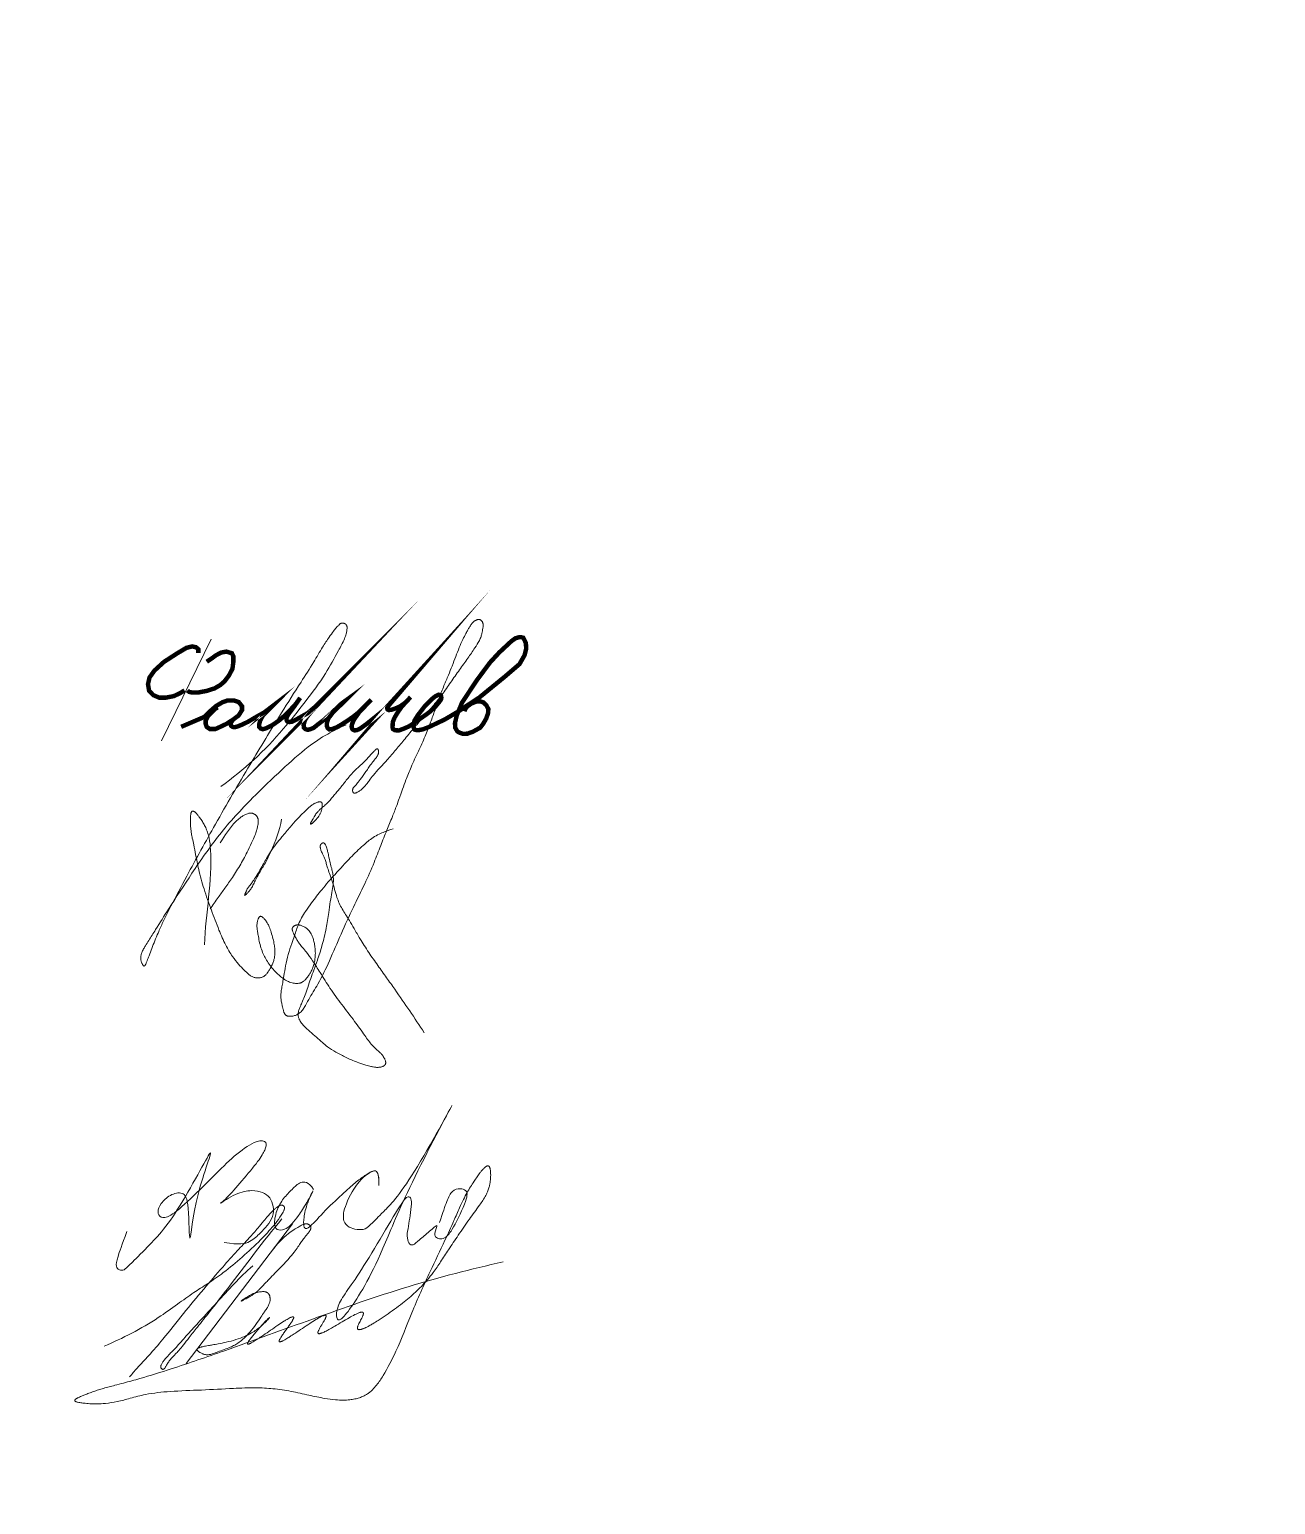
# Model space of a CAD drawing. Header units: millimetres. Extents: x 0 to 210, y 0 to 297.
# Drawn here: x 55.3 to 106, y 0 to 60 of the extents above; entities that cross this region are included whole.
import ezdxf

# ---------------------------------------------------------------- set-up
doc = ezdxf.new("R2010")
doc.units = ezdxf.units.MM
for name, pattern in [('K5LT32789', [0]), ('K5LT32790', [0]), ('K5LT32791', [0])]:
    doc.linetypes.add(name, pattern=pattern)
doc.layers.add('Системный слой', color=7, linetype='Continuous')

# ---------------------------------------------------------------- blocks, each defined once
blk = doc.blocks.new('U1')
at = {"layer": 'Системный слой', "color": 5, "linetype": 'K5LT32789', "lineweight": 18, "true_color": 0x0000ff}
for points in [[(66.852, 12.815), (66.637, 13.145), (66.3, 13.145), (65.981, 12.826), (65.621, 12.466), (65.332, 11.972), (65.209, 11.32), (65.409, 11.12), (65.76, 11.206), (65.975, 11.421), (66.226, 11.723), (66.572, 12.251), (66.949, 13.004), (66.572, 12.251), (66.441, 11.643), (66.441, 11.289), (66.53, 11.201), (66.691, 11.257), (67.425, 12.08), (68.226, 12.807), (68.631, 13.174), (69.065, 13.461), (69.264, 13.582), (69.423, 13.582), (69.506, 13.359), (69.506, 13.112), (69.506, 12.851), (69.506, 13.359), (69.423, 13.582), (69.264, 13.592), (68.631, 13.174), (68.047, 12.013), (68.047, 11.497), (68.285, 11.26), (68.619, 11.173), (68.959, 11.173), (69.232, 11.447), (69.579, 11.793), (70.693, 12.908), (73.378, 17.895), (70.693, 12.908), (69.74, 10.525), (69.008, 8.983), (68.348, 7.948), (67.914, 7.433), (67.78, 7.546), (67.78, 7.987), (68.09, 8.541), (68.654, 9.295), (69.553, 10.78), (70.464, 12.334), (70.661, 12.532), (70.81, 12.511), (70.853, 12.269), (70.776, 11.743), (70.715, 11.323), (70.633, 10.908), (70.718, 10.603), (70.889, 10.512), (71.127, 10.751), (71.576, 11.104), (71.98, 11.507), (71.722, 10.971), (71.843, 10.851), (72.024, 10.775), (72.225, 10.851), (72.479, 11.105), (73.156, 12.515), (73.075, 12.802), (72.819, 12.872), (72.487, 12.792), (72.271, 12.37), (72.115, 11.887), (71.98, 11.47)], [(59.249, 11.101), (59.051, 10.551), (58.855, 10.005), (58.792, 9.666), (58.938, 9.52), (59.14, 9.52), (59.331, 9.711), (59.877, 10.257), (61.223, 11.603), (63.151, 15.392), (61.992, 12.56), (61.788, 10.027), (61.788, 12.362), (61.553, 12.739), (60.994, 12.619), (60.612, 12.237), (60.48, 11.894), (60.608, 11.652), (60.956, 11.652), (61.788, 12.362), (62.924, 13.498), (63.713, 14.288), (64.6, 14.87), (64.983, 14.756), (64.886, 14.434), (64.66, 14.026), (63.915, 13.144), (63.294, 12.408), (62.871, 12.122), (63.699, 12.682), (64.365, 12.804), (64.797, 12.71), (65.091, 12.492), (65.224, 12.136), (65.224, 11.715), (64.963, 11.326), (64.7, 11.064), (64.29, 10.654), (63.838, 10.551), (63.207, 10.664)]]:
    blk.add_open_spline(points, degree=3, dxfattribs=at)
blk = doc.blocks.new('U2')
at = {"layer": 'Системный слой', "color": 5, "linetype": 'K5LT32790', "lineweight": 18, "true_color": 0x0000ff}
blk.add_open_spline([(62.416, 22.772), (62.451, 24.055), (62.774, 25.505), (62.625, 27.038), (62.544, 27.335), (62.465, 27.534), (62.376, 27.706), (62.279, 27.859), (62.186, 27.985), (62.108, 28.079), (62.053, 28.137), (62.017, 28.168), (61.994, 28.184), (61.978, 28.194), (61.964, 28.2), (61.953, 28.204), (61.943, 28.207), (61.935, 28.207), (61.927, 28.207), (61.921, 28.206), (61.914, 28.203), (61.908, 28.2), (61.902, 28.196), (61.896, 28.19), (61.89, 28.183), (61.884, 28.173), (61.878, 28.162), (61.872, 28.147), (61.865, 28.127), (61.859, 28.102), (61.852, 28.069), (61.846, 28.021), (61.841, 27.952), (61.838, 27.857), (61.839, 27.736), (61.845, 27.6), (61.858, 27.451), (61.881, 27.284), (61.921, 27.075), (61.984, 26.792), (62.066, 26.369), (62.185, 25.768), (62.389, 25.008), (62.687, 24.193), (62.972, 23.427), (63.246, 22.787), (63.52, 22.322), (63.781, 21.987), (64.006, 21.753), (64.176, 21.589), (64.298, 21.5), (64.377, 21.459), (64.436, 21.438), (64.489, 21.425), (64.543, 21.419), (64.598, 21.418), (64.654, 21.423), (64.707, 21.434), (64.757, 21.449), (64.801, 21.469), (64.84, 21.491), (64.875, 21.517), (64.91, 21.55), (64.949, 21.594), (64.997, 21.66), (65.058, 21.755), (65.13, 21.878), (65.194, 22.018), (65.241, 22.155), (65.267, 22.285), (65.279, 22.414), (65.278, 22.561), (65.259, 22.743), (65.215, 22.967), (65.149, 23.209), (65.075, 23.43), (65.007, 23.593), (64.945, 23.697), (64.895, 23.766), (64.85, 23.82), (64.809, 23.863), (64.777, 23.891), (64.752, 23.908), (64.735, 23.917), (64.722, 23.922), (64.711, 23.925), (64.701, 23.927), (64.692, 23.927), (64.685, 23.926), (64.678, 23.924), (64.672, 23.922), (64.665, 23.918), (64.658, 23.913), (64.65, 23.906), (64.642, 23.898), (64.633, 23.887), (64.623, 23.872), (64.612, 23.852), (64.599, 23.824), (64.585, 23.786), (64.571, 23.737), (64.557, 23.679), (64.548, 23.612), (64.545, 23.535), (64.55, 23.442), (64.568, 23.316), (64.6, 23.137), (64.64, 22.906), (64.703, 22.648), (64.794, 22.408), (64.907, 22.187), (65.043, 21.976), (65.205, 21.769), (65.382, 21.586), (65.549, 21.439), (65.695, 21.339), (65.818, 21.275), (65.925, 21.234), (66.022, 21.209), (66.108, 21.196), (66.181, 21.193), (66.244, 21.199), (66.297, 21.21), (66.343, 21.225), (66.384, 21.245), (66.425, 21.269), (66.469, 21.302), (66.518, 21.347), (66.574, 21.41), (66.638, 21.495), (66.709, 21.605), (66.778, 21.737), (66.838, 21.884), (66.883, 22.04), (66.912, 22.205), (66.925, 22.384), (66.92, 22.574), (66.898, 22.766), (66.86, 22.941), (66.809, 23.088), (66.754, 23.205), (66.699, 23.294), (66.644, 23.362), (66.589, 23.416), (66.532, 23.461), (66.471, 23.5), (66.407, 23.532), (66.344, 23.556), (66.288, 23.572), (66.241, 23.579), (66.203, 23.58), (66.171, 23.576), (66.141, 23.57), (66.111, 23.561), (66.084, 23.549), (66.059, 23.534), (66.039, 23.52), (66.023, 23.505), (66.01, 23.491), (66.001, 23.478), (65.995, 23.465), (65.99, 23.453), (65.986, 23.439), (65.983, 23.423), (65.983, 23.404), (65.984, 23.383), (65.988, 23.358), (65.997, 23.327), (66.011, 23.286), (66.036, 23.231), (66.074, 23.155), (66.125, 23.054), (66.191, 22.935), (66.28, 22.801), (66.409, 22.645), (66.596, 22.423), (66.84, 22.08), (67.149, 21.589), (67.523, 20.979), (68.007, 20.329), (68.492, 19.693), (68.898, 19.136), (69.182, 18.724), (69.413, 18.505), (69.564, 18.376), (69.654, 18.276), (69.71, 18.195), (69.743, 18.131), (69.766, 18.077), (69.779, 18.033), (69.785, 17.998), (69.786, 17.972), (69.785, 17.951), (69.781, 17.933), (69.776, 17.918), (69.77, 17.904), (69.762, 17.892), (69.753, 17.88), (69.741, 17.868), (69.725, 17.855), (69.706, 17.842), (69.68, 17.828), (69.648, 17.814), (69.608, 17.801), (69.562, 17.79), (69.51, 17.783), (69.448, 17.78), (69.371, 17.784), (69.267, 17.8), (69.117, 17.831), (68.895, 17.891), (68.572, 18.006), (68.182, 18.179), (67.774, 18.381), (67.45, 18.588), (67.192, 18.803), (66.957, 19.013), (66.706, 19.237), (66.486, 19.432), (66.351, 19.588), (66.288, 19.688), (66.258, 19.753), (66.24, 19.809), (66.229, 19.862), (66.224, 19.916), (66.224, 19.971), (66.23, 20.026), (66.242, 20.083), (66.262, 20.147), (66.294, 20.23), (66.344, 20.339), (66.42, 20.509), (66.518, 20.743), (66.618, 21.053), (66.731, 21.391), (66.869, 21.756), (67.029, 22.198), (67.21, 22.762), (67.368, 23.41), (67.462, 24.015), (67.523, 24.501), (67.593, 24.882), (67.65, 25.191), (67.662, 25.441), (67.639, 25.64), (67.599, 25.832), (67.542, 26.047), (67.488, 26.272), (67.448, 26.475), (67.408, 26.626), (67.376, 26.732), (67.351, 26.801), (67.33, 26.843), (67.314, 26.868), (67.302, 26.883), (67.291, 26.893), (67.281, 26.9), (67.272, 26.905), (67.263, 26.909), (67.253, 26.911), (67.245, 26.912), (67.236, 26.911), (67.227, 26.91), (67.217, 26.908), (67.207, 26.904), (67.196, 26.899), (67.184, 26.892), (67.172, 26.883), (67.162, 26.874), (67.153, 26.864), (67.145, 26.853), (67.138, 26.84), (67.132, 26.826), (67.127, 26.809), (67.124, 26.79), (67.122, 26.767), (67.123, 26.74), (67.128, 26.705), (67.137, 26.662), (67.153, 26.609), (67.179, 26.543), (67.217, 26.46), (67.27, 26.356), (67.323, 26.225), (67.372, 26.067), (67.426, 25.88), (67.506, 25.641), (67.609, 25.353), (67.707, 25.026), (67.789, 24.722), (67.891, 24.454), (68.013, 24.225), (68.157, 23.992), (68.326, 23.73), (68.517, 23.4), (68.767, 22.962), (69.089, 22.461), (69.457, 21.934), (69.814, 21.436), (70.457, 20.535), (70.964, 19.788), (71.352, 19.192)], degree=3, knots=[0, 0, 0, 0, 23.088924, 25.905784, 27.368497, 28.578535, 29.721875, 30.813961, 31.805183, 32.534012, 32.992903, 33.225793, 33.377047, 33.48833, 33.574551, 33.643805, 33.701224, 33.750367, 33.79387, 33.833355, 33.872141, 33.912355, 33.95659, 34.00557, 34.061357, 34.126468, 34.204109, 34.298549, 34.415744, 34.564555, 34.759459, 35.028229, 35.412864, 35.997175, 36.728139, 37.568941, 38.433825, 39.401332, 40.578431, 42.235398, 44.569602, 48.269133, 53.187712, 58.58434, 63.764044, 67.778676, 70.998143, 73.369834, 75.349816, 76.796874, 77.581324, 78.028914, 78.378087, 78.696803, 79.013489, 79.343373, 79.678587, 80.006824, 80.317932, 80.606471, 80.866035, 81.11641, 81.383983, 81.718354, 82.16781, 82.839361, 83.733235, 84.705422, 85.582724, 86.324391, 87.057116, 87.890757, 88.945341, 90.321141, 91.965571, 93.426367, 94.484215, 95.101021, 95.580997, 96.013141, 96.361093, 96.626002, 96.782739, 96.889142, 96.971138, 97.03813, 97.095272, 97.145901, 97.188561, 97.228747, 97.268915, 97.315311, 97.366861, 97.425655, 97.494454, 97.577142, 97.679623, 97.811915, 97.985663, 98.226797, 98.532587, 98.897786, 99.296036, 99.737821, 100.261724, 100.964229, 101.99978, 103.525411, 105.150667, 106.72453, 108.093532, 109.590313, 111.195302, 112.777483, 114.126394, 115.159714, 115.93325, 116.599105, 117.196687, 117.716186, 118.147278, 118.512091, 118.830828, 119.112084, 119.376147, 119.650254, 119.966184, 120.348472, 120.832611, 121.462575, 122.257884, 123.166317, 124.121896, 125.077441, 126.058759, 127.110722, 128.27138, 129.455541, 130.54928, 131.472222, 132.224076, 132.842804, 133.343527, 133.786162, 134.209733, 134.641953, 135.076751, 135.490934, 135.840567, 136.1162, 136.329021, 136.516582, 136.697073, 136.87991, 137.063295, 137.235465, 137.38613, 137.514261, 137.623548, 137.718445, 137.797689, 137.875651, 137.957944, 138.055516, 138.163779, 138.288043, 138.436309, 138.622516, 138.862075, 139.203128, 139.704326, 140.381097, 141.218915, 142.127317, 143.259517, 144.821141, 147.317764, 150.75711, 155.19517, 160.069171, 165.224464, 169.471142, 172.421411, 174.092925, 175.138298, 175.966748, 176.479558, 176.900272, 177.244752, 177.52135, 177.72293, 177.873709, 177.996322, 178.101436, 178.195314, 178.281517, 178.366118, 178.454913, 178.554755, 178.670049, 178.807074, 178.975201, 179.187234, 179.439473, 179.719727, 180.029511, 180.383269, 180.823448, 181.407111, 182.246837, 183.563618, 185.512414, 188.365901, 191.16936, 193.636194, 195.215931, 197.147086, 199.269225, 201.224518, 202.392176, 202.935446, 203.335749, 203.665039, 203.98044, 204.30527, 204.630666, 204.95421, 205.28424, 205.683122, 206.145312, 206.866804, 207.837862, 209.464316, 211.387339, 213.648133, 215.828171, 218.361631, 222.046321, 226.400789, 230.237614, 232.987127, 235.143069, 237.145235, 238.600123, 239.59432, 240.714469, 242.086859, 243.579513, 244.83703, 245.773068, 246.379449, 246.80954, 247.077534, 247.227517, 247.33398, 247.41847, 247.489521, 247.552012, 247.609222, 247.663606, 247.717168, 247.768592, 247.820784, 247.876677, 247.942191, 248.018083, 248.10247, 248.189421, 248.269471, 248.347072, 248.425637, 248.512886, 248.605679, 248.706816, 248.820413, 248.952282, 249.111489, 249.313956, 249.574155, 249.89782, 250.303709, 250.841791, 251.528272, 252.381244, 253.359593, 254.475963, 255.872687, 257.851092, 259.938273, 261.963603, 263.469883, 265.046448, 266.586695, 268.366913, 270.599666, 273.407082, 277.373027, 281.234201, 284.882343, 288.313023, 301, 301, 301, 301], dxfattribs=at)
blk = doc.blocks.new('U3')
at = {"layer": 'Системный слой', "color": 5, "linetype": 'K5LT32790', "lineweight": 18, "true_color": 0x0000ff}
for points, knots in [([(65.547, 27.876), (65.471, 27.411), (65.244, 26.82), (64.897, 26.103), (64.66, 25.723), (64.497, 25.414), (64.399, 25.218), (64.341, 25.106), (64.299, 25.04), (64.262, 24.99), (64.227, 24.947), (64.191, 24.907), (64.155, 24.868), (64.122, 24.835), (64.097, 24.811), (64.081, 24.797), (64.071, 24.79), (64.066, 24.785), (64.061, 24.782), (64.058, 24.78), (64.055, 24.779), (64.052, 24.778), (64.05, 24.778), (64.048, 24.778), (64.046, 24.78), (64.046, 24.782), (64.046, 24.784), (64.046, 24.787), (64.047, 24.791), (64.048, 24.795), (64.049, 24.8), (64.052, 24.807), (64.055, 24.816), (64.061, 24.831), (64.07, 24.852), (64.081, 24.879), (64.094, 24.911), (64.11, 24.95), (64.129, 24.993), (64.156, 25.043), (64.192, 25.097), (64.24, 25.162), (64.306, 25.247), (64.401, 25.378), (64.527, 25.567), (64.668, 25.804), (64.805, 26.05), (64.946, 26.302), (65.111, 26.578), (65.317, 26.87), (65.538, 27.131), (65.73, 27.358), (65.934, 27.6), (66.175, 27.879), (66.453, 28.155), (66.666, 28.359), (66.802, 28.467), (66.874, 28.509), (66.927, 28.536), (66.98, 28.557), (67.029, 28.573), (67.068, 28.581), (67.098, 28.584), (67.119, 28.584), (67.135, 28.582), (67.148, 28.578), (67.158, 28.574), (67.167, 28.57), (67.175, 28.564), (67.181, 28.558), (67.186, 28.551), (67.19, 28.543), (67.195, 28.534), (67.198, 28.523), (67.201, 28.509), (67.203, 28.492), (67.205, 28.469), (67.204, 28.437), (67.199, 28.394), (67.191, 28.338), (67.181, 28.275), (67.167, 28.211), (67.149, 28.151), (67.126, 28.099), (67.096, 28.047), (67.058, 27.992), (67.013, 27.934), (66.969, 27.879), (66.928, 27.834), (66.893, 27.799), (66.862, 27.77), (66.832, 27.744), (66.803, 27.719), (66.779, 27.701), (66.762, 27.689), (66.751, 27.682), (66.744, 27.678), (66.739, 27.675), (66.735, 27.674), (66.732, 27.673), (66.729, 27.672), (66.726, 27.672), (66.724, 27.672), (66.723, 27.673), (66.721, 27.674), (66.72, 27.676), (66.72, 27.678), (66.72, 27.681), (66.72, 27.684), (66.721, 27.687), (66.721, 27.691), (66.723, 27.696), (66.725, 27.703), (66.728, 27.711), (66.733, 27.722), (66.741, 27.739), (66.752, 27.761), (66.767, 27.787), (66.782, 27.812), (66.796, 27.836), (66.813, 27.862), (66.835, 27.897), (66.864, 27.949), (66.9, 28.017), (66.949, 28.094), (67.014, 28.173), (67.104, 28.264), (67.224, 28.368), (67.373, 28.495), (67.513, 28.643), (67.645, 28.801), (67.767, 28.95), (67.903, 29.108), (68.043, 29.275), (68.182, 29.458), (68.325, 29.643), (68.505, 29.833), (68.708, 30.019), (68.902, 30.201), (69.041, 30.348), (69.137, 30.456), (69.203, 30.53), (69.259, 30.593), (69.307, 30.645), (69.346, 30.684), (69.375, 30.708), (69.395, 30.722), (69.408, 30.73), (69.419, 30.734), (69.427, 30.737), (69.435, 30.738), (69.441, 30.738), (69.447, 30.738), (69.452, 30.737), (69.456, 30.735), (69.46, 30.732), (69.464, 30.729), (69.467, 30.726), (69.471, 30.722), (69.474, 30.716), (69.478, 30.709), (69.482, 30.7), (69.486, 30.688), (69.49, 30.673), (69.493, 30.653), (69.495, 30.628), (69.495, 30.601), (69.493, 30.573), (69.488, 30.547), (69.48, 30.52), (69.469, 30.491), (69.451, 30.457), (69.423, 30.414), (69.376, 30.352), (69.306, 30.26), (69.209, 30.136), (69.094, 29.988), (68.984, 29.819), (68.878, 29.651), (68.765, 29.52), (68.681, 29.407), (68.618, 29.317), (68.56, 29.251), (68.51, 29.203), (68.478, 29.165), (68.459, 29.136), (68.449, 29.114), (68.443, 29.095), (68.44, 29.077), (68.439, 29.059), (68.439, 29.041), (68.441, 29.023), (68.445, 29.005), (68.451, 28.989), (68.456, 28.977), (68.462, 28.967), (68.468, 28.959), (68.474, 28.953), (68.48, 28.949), (68.486, 28.945), (68.494, 28.942), (68.502, 28.939), (68.511, 28.938), (68.521, 28.937), (68.533, 28.938), (68.546, 28.94), (68.563, 28.944), (68.584, 28.951), (68.612, 28.963), (68.648, 28.982), (68.692, 29.009), (68.743, 29.044), (68.798, 29.086), (68.859, 29.138), (68.927, 29.208), (69.012, 29.312), (69.13, 29.469), (69.301, 29.695), (69.548, 29.97), (69.867, 30.307), (70.212, 30.708), (70.584, 31.165), (70.95, 31.613), (71.33, 32.043), (71.705, 32.471), (72.082, 32.936), (72.431, 33.446), (72.777, 33.947), (73.119, 34.402), (73.386, 34.802), (73.574, 35.092), (73.664, 35.293), (73.701, 35.428), (73.722, 35.535), (73.736, 35.621), (73.747, 35.684), (73.752, 35.733), (73.753, 35.777), (73.749, 35.816), (73.741, 35.849), (73.731, 35.876), (73.719, 35.901), (73.704, 35.925), (73.688, 35.946), (73.671, 35.963), (73.654, 35.977), (73.638, 35.987), (73.623, 35.994), (73.609, 35.999), (73.594, 36.002), (73.578, 36.004), (73.56, 36.004), (73.54, 36.002), (73.518, 35.997), (73.492, 35.988), (73.462, 35.975), (73.428, 35.955), (73.391, 35.93), (73.352, 35.898), (73.313, 35.859), (73.271, 35.809), (73.23, 35.749), (73.183, 35.67), (73.125, 35.566), (73.033, 35.403), (72.907, 35.166), (72.772, 34.851), (72.635, 34.487), (72.493, 34.112), (72.329, 33.718), (72.144, 33.29), (71.965, 32.817), (71.791, 32.317), (71.605, 31.795), (71.389, 31.229), (71.112, 30.626), (70.83, 30.043), (70.627, 29.524), (70.498, 29.168), (70.425, 28.963), (70.379, 28.835), (70.32, 28.668), (70.212, 28.375), (70.045, 27.946), (69.82, 27.406), (69.575, 26.785), (69.295, 26.049), (68.924, 25.212), (68.443, 24.256), (67.967, 23.21), (67.517, 22.154), (67.098, 21.252), (66.7, 20.654), (66.513, 20.273), (66.392, 20.099), (66.314, 20.019), (66.256, 19.973), (66.199, 19.938), (66.14, 19.909), (66.077, 19.886), (66.01, 19.87), (65.944, 19.86), (65.884, 19.857), (65.835, 19.86), (65.798, 19.866), (65.77, 19.875), (65.749, 19.884), (65.731, 19.894), (65.716, 19.906), (65.702, 19.92), (65.688, 19.936), (65.674, 19.957), (65.66, 19.984), (65.645, 20.021), (65.629, 20.073), (65.61, 20.151), (65.583, 20.261), (65.551, 20.395), (65.525, 20.541), (65.517, 20.685), (65.527, 20.837), (65.554, 21.016), (65.598, 21.241), (65.649, 21.544), (65.712, 21.931), (65.812, 22.374), (65.948, 22.779), (66.063, 23.109), (66.151, 23.374), (66.242, 23.62), (66.363, 23.875), (66.541, 24.161), (66.82, 24.541), (67.208, 25.052), (67.745, 25.659), (68.299, 26.267), (68.814, 26.772), (69.204, 27.094), (69.502, 27.268), (69.774, 27.382), (69.966, 27.444), (70.083, 27.481)], [0, 0, 0, 0, 9.050129, 12.27524, 15.459, 17.73484, 19.057413, 19.710841, 20.186256, 20.578255, 20.920156, 21.263228, 21.624829, 21.943402, 22.174143, 22.29629, 22.36276, 22.406894, 22.439057, 22.464194, 22.484922, 22.502166, 22.516262, 22.528133, 22.539447, 22.552242, 22.56817, 22.588053, 22.611987, 22.639741, 22.672744, 22.715192, 22.776687, 22.87041, 23.023044, 23.2152, 23.446308, 23.698853, 24.014406, 24.364067, 24.793807, 25.28352, 25.941626, 26.877925, 28.429965, 30.348657, 32.240773, 33.898399, 35.948367, 38.485583, 40.825304, 42.59187, 44.267244, 46.970047, 49.74801, 51.863744, 52.701471, 53.104911, 53.483029, 53.862972, 54.210178, 54.473163, 54.650607, 54.780151, 54.882015, 54.96597, 55.037892, 55.101774, 55.160577, 55.215489, 55.269733, 55.3265, 55.390437, 55.464507, 55.552848, 55.661752, 55.802045, 55.996896, 56.278982, 56.657771, 57.087852, 57.530059, 57.926999, 58.28654, 58.645161, 59.086887, 59.580412, 60.070145, 60.456808, 60.770321, 61.020502, 61.287434, 61.539711, 61.751465, 61.877288, 61.951174, 62.001019, 62.037083, 62.064047, 62.085222, 62.102691, 62.117816, 62.131035, 62.143011, 62.154708, 62.167188, 62.181333, 62.197688, 62.21651, 62.238222, 62.264236, 62.296726, 62.338711, 62.394112, 62.469848, 62.581386, 62.750144, 62.953234, 63.151975, 63.325302, 63.501424, 63.750698, 64.126703, 64.655732, 65.239268, 65.888652, 66.649933, 67.724768, 68.970934, 70.450533, 71.673771, 72.965674, 74.199734, 75.716608, 77.191491, 78.669398, 80.263602, 82.259995, 84.0227, 85.431088, 86.180031, 86.82002, 87.357354, 87.830339, 88.196682, 88.427814, 88.563885, 88.657509, 88.728451, 88.784957, 88.831759, 88.871976, 88.907862, 88.941164, 88.973333, 89.002363, 89.031139, 89.061129, 89.097204, 89.139544, 89.190239, 89.252182, 89.329582, 89.428874, 89.559889, 89.727893, 89.910432, 90.08993, 90.259821, 90.437176, 90.634512, 90.867411, 91.167757, 91.627014, 92.382088, 93.419966, 94.672454, 96.030915, 97.344377, 98.512333, 99.382533, 100.080146, 100.642761, 101.098523, 101.416568, 101.614452, 101.761411, 101.888131, 102.002041, 102.112642, 102.228685, 102.353162, 102.475542, 102.582798, 102.67162, 102.744553, 102.805473, 102.857643, 102.905538, 102.953137, 103.003348, 103.057077, 103.11538, 103.180499, 103.255316, 103.343787, 103.451799, 103.589159, 103.775473, 104.036879, 104.381072, 104.782032, 105.231565, 105.731185, 106.331113, 107.131661, 108.329516, 110.150194, 112.636877, 115.501671, 119.160964, 122.898631, 126.952961, 130.409086, 134.037174, 137.994275, 142.035946, 146.041027, 149.822245, 153.085433, 155.385996, 156.523495, 157.344961, 158.084473, 158.656408, 159.032405, 159.319553, 159.62593, 159.882585, 160.081757, 160.265654, 160.447561, 160.63144, 160.806021, 160.962993, 161.100471, 161.220792, 161.327559, 161.424857, 161.521276, 161.623153, 161.736504, 161.863212, 162.008568, 162.179889, 162.387514, 162.643846, 162.945007, 163.264358, 163.6135, 164.014772, 164.533206, 165.020618, 165.794064, 166.857794, 168.64401, 171.006738, 173.517367, 176.204619, 178.789913, 181.800729, 185.264053, 188.598832, 192.086757, 196.039981, 200.351441, 204.98312, 208.606796, 211.174086, 212.324149, 212.840152, 213.814159, 215.76165, 218.911517, 222.760316, 227.121283, 231.883071, 238.054257, 244.879079, 252.670992, 260.372327, 267.206768, 271.910472, 274.294825, 275.442431, 276.007431, 276.456493, 276.872537, 277.298483, 277.734538, 278.182349, 278.627236, 279.027811, 279.347916, 279.582846, 279.760539, 279.906542, 280.032941, 280.152577, 280.276179, 280.413989, 280.572354, 280.762102, 281.004984, 281.334701, 281.830666, 282.557033, 283.530703, 284.521091, 285.429966, 286.323075, 287.47734, 288.942216, 290.783007, 293.428229, 296.57457, 299.586331, 301.717918, 303.359613, 305.016414, 306.799751, 308.827327, 311.560281, 315.955926, 321.284596, 327.290578, 331.929165, 335.294372, 337.07654, 338.608554, 341, 341, 341, 341]), ([(63.075, 29.207), (64.024, 29.871), (65.217, 30.998), (66.509, 32.652), (67.303, 33.693), (67.772, 34.579), (68.074, 35.112), (68.172, 35.392), (68.203, 35.536), (68.215, 35.624), (68.216, 35.68), (68.211, 35.715), (68.205, 35.739), (68.197, 35.758), (68.188, 35.774), (68.179, 35.788), (68.167, 35.8), (68.154, 35.812), (68.138, 35.823), (68.12, 35.833), (68.099, 35.842), (68.077, 35.849), (68.054, 35.854), (68.033, 35.856), (68.013, 35.855), (67.994, 35.853), (67.977, 35.848), (67.96, 35.842), (67.941, 35.832), (67.921, 35.819), (67.898, 35.8), (67.868, 35.771), (67.826, 35.724), (67.756, 35.643), (67.637, 35.496), (67.448, 35.239), (67.178, 34.819), (66.818, 34.194), (66.246, 33.308), (65.368, 31.929), (64.202, 30.004), (62.915, 27.793), (61.849, 25.864), (61.142, 24.533), (60.752, 23.761), (60.541, 23.29), (60.392, 22.933), (60.27, 22.625), (60.166, 22.351), (60.089, 22.145), (60.045, 22.024), (60.018, 21.97), (60.005, 21.947), (59.995, 21.933), (59.987, 21.923), (59.98, 21.916), (59.974, 21.912), (59.968, 21.908), (59.963, 21.906), (59.957, 21.905), (59.953, 21.904), (59.948, 21.905), (59.943, 21.906), (59.939, 21.908), (59.934, 21.91), (59.93, 21.913), (59.925, 21.917), (59.92, 21.922), (59.914, 21.929), (59.906, 21.939), (59.896, 21.954), (59.884, 21.975), (59.869, 22.004), (59.852, 22.043), (59.836, 22.091), (59.824, 22.144), (59.818, 22.2), (59.818, 22.259), (59.825, 22.321), (59.838, 22.386), (59.86, 22.454), (59.892, 22.526), (59.943, 22.617), (60.03, 22.756), (60.189, 23.018), (60.503, 23.516), (61.082, 24.431), (61.931, 25.727), (63.004, 27.293), (64.272, 28.671), (65.501, 29.842), (66.498, 30.742), (67.383, 31.347), (67.928, 31.6), (68.183, 31.721)], [0, 0, 0, 0, 8.550609, 12.054989, 15.548009, 18.191121, 19.498995, 20.058209, 20.381615, 20.589671, 20.716665, 20.79368, 20.851701, 20.900722, 20.944653, 20.985245, 21.025642, 21.06834, 21.115939, 21.168338, 21.224707, 21.283052, 21.340576, 21.394663, 21.443781, 21.488289, 21.53119, 21.575808, 21.625508, 21.683081, 21.754287, 21.848548, 21.98875, 22.223415, 22.641351, 23.38396, 24.591455, 26.333193, 28.725175, 32.394143, 38.444137, 45.386804, 51.336644, 54.759282, 56.550214, 57.736198, 58.581068, 59.410817, 60.190375, 60.748602, 61.044545, 61.139793, 61.19713, 61.237089, 61.267135, 61.290713, 61.309862, 61.325937, 61.339917, 61.352551, 61.36445, 61.376142, 61.388111, 61.400062, 61.412022, 61.424542, 61.439066, 61.45699, 61.479741, 61.509795, 61.550475, 61.607942, 61.688058, 61.795635, 61.922219, 62.059168, 62.198495, 62.342871, 62.495112, 62.658157, 62.830855, 63.02153, 63.245709, 63.594568, 64.237865, 65.516344, 67.957442, 72.253573, 76.989753, 81.977365, 86.090995, 89.562811, 91.905588, 94, 94, 94, 94]), ([(63.054, 26.92), (63.247, 27.213), (63.469, 27.594), (63.828, 27.913), (63.963, 28.006), (64.069, 28.064), (64.151, 28.1), (64.214, 28.117), (64.262, 28.125), (64.301, 28.126), (64.335, 28.123), (64.367, 28.116), (64.397, 28.106), (64.427, 28.092), (64.458, 28.075), (64.487, 28.053), (64.513, 28.029), (64.536, 28.003), (64.555, 27.977), (64.57, 27.949), (64.582, 27.92), (64.592, 27.887), (64.598, 27.85), (64.602, 27.804), (64.601, 27.746), (64.592, 27.671), (64.573, 27.57), (64.539, 27.434), (64.474, 27.245), (64.353, 26.965), (64.161, 26.552), (63.892, 26.041), (63.571, 25.531), (63.255, 25.091), (62.953, 24.666), (62.753, 24.383), (62.642, 24.227)], [0, 0, 0, 0, 6.031327, 7.224988, 8.103691, 8.779791, 9.271523, 9.620615, 9.879085, 10.092232, 10.278511, 10.453749, 10.630111, 10.818394, 11.017829, 11.223201, 11.427374, 11.623322, 11.806227, 11.978077, 12.150954, 12.337468, 12.550087, 12.799771, 13.111892, 13.519386, 14.078895, 14.842107, 15.895849, 17.445078, 19.990893, 23.601088, 27.190299, 30.147219, 32.759048, 36, 36, 36, 36])]:
    blk.add_open_spline(points, degree=3, knots=knots, dxfattribs=at)
blk = doc.blocks.new('U4')
at = {"layer": 'Системный слой', "color": 5, "linetype": 'K5LT32790', "lineweight": 18, "true_color": 0x0000ff}
blk.add_line((65.988, 11.414), (61.661, 5.741), dxfattribs=at)
for points, knots in [([(65.167, 10.338), (65.365, 10.587), (65.643, 10.897), (66.045, 11.174), (66.233, 11.289), (66.364, 11.369), (66.449, 11.403), (66.497, 11.414), (66.531, 11.418), (66.561, 11.417), (66.587, 11.414), (66.612, 11.407), (66.635, 11.398), (66.657, 11.387), (66.677, 11.374), (66.695, 11.36), (66.709, 11.346), (66.719, 11.333), (66.727, 11.322), (66.733, 11.31), (66.737, 11.298), (66.741, 11.284), (66.742, 11.269), (66.742, 11.252), (66.74, 11.234), (66.734, 11.213), (66.726, 11.189), (66.712, 11.16), (66.691, 11.124), (66.658, 11.076), (66.605, 11.008), (66.529, 10.917), (66.438, 10.798), (66.33, 10.649), (66.206, 10.467), (66.051, 10.243), (65.829, 9.977), (65.563, 9.695), (65.287, 9.416), (65.065, 9.188), (64.882, 8.999), (64.75, 8.855), (64.638, 8.737), (64.549, 8.659), (64.473, 8.601), (64.404, 8.552), (64.328, 8.502), (64.241, 8.45), (64.149, 8.397), (64.069, 8.353), (64.012, 8.323), (63.977, 8.306), (63.956, 8.295), (63.94, 8.288), (63.929, 8.284), (63.921, 8.28), (63.916, 8.278), (63.911, 8.277), (63.908, 8.276), (63.906, 8.275), (63.904, 8.275), (63.903, 8.275), (63.902, 8.276), (63.902, 8.276), (63.902, 8.277), (63.903, 8.278), (63.904, 8.28), (63.906, 8.282), (63.908, 8.284), (63.91, 8.286), (63.914, 8.288), (63.918, 8.292), (63.923, 8.295), (63.929, 8.3), (63.938, 8.307), (63.951, 8.315), (63.968, 8.327), (63.993, 8.344), (64.032, 8.37), (64.088, 8.406), (64.163, 8.454), (64.25, 8.506), (64.346, 8.557), (64.446, 8.6), (64.546, 8.631), (64.641, 8.649), (64.726, 8.658), (64.8, 8.661), (64.86, 8.656), (64.905, 8.647), (64.938, 8.635), (64.963, 8.623), (64.984, 8.61), (65.001, 8.596), (65.016, 8.58), (65.029, 8.561), (65.042, 8.54), (65.055, 8.514), (65.066, 8.482), (65.075, 8.445), (65.081, 8.402), (65.084, 8.356), (65.082, 8.308), (65.074, 8.257), (65.06, 8.201), (65.036, 8.137), (64.998, 8.059), (64.935, 7.956), (64.833, 7.81), (64.689, 7.593), (64.504, 7.315), (64.28, 7.022), (64.048, 6.779), (63.835, 6.605), (63.646, 6.485), (63.443, 6.388), (63.21, 6.3), (62.964, 6.215), (62.764, 6.131), (62.622, 6.096), (62.538, 6.09), (62.483, 6.092), (62.436, 6.1), (62.388, 6.112), (62.338, 6.131), (62.288, 6.153), (62.246, 6.175), (62.214, 6.194), (62.191, 6.209), (62.17, 6.223), (62.151, 6.239), (62.133, 6.255), (62.121, 6.271), (62.113, 6.284), (62.108, 6.297), (62.108, 6.309), (62.11, 6.32), (62.116, 6.331), (62.125, 6.341), (62.138, 6.352), (62.155, 6.363), (62.178, 6.374), (62.209, 6.386), (62.249, 6.399), (62.302, 6.413), (62.371, 6.428), (62.463, 6.446), (62.587, 6.468), (62.758, 6.498), (63, 6.54), (63.319, 6.604), (63.683, 6.698), (64.031, 6.824), (64.311, 6.963), (64.52, 7.101), (64.675, 7.221), (64.792, 7.322), (64.874, 7.4), (64.931, 7.457), (64.968, 7.496), (64.995, 7.525), (65.013, 7.547), (65.027, 7.563), (65.037, 7.575), (65.044, 7.584), (65.049, 7.591), (65.052, 7.596), (65.055, 7.6), (65.056, 7.603), (65.057, 7.605), (65.057, 7.606), (65.057, 7.607), (65.057, 7.607), (65.056, 7.607), (65.055, 7.607), (65.053, 7.606), (65.05, 7.604), (65.046, 7.601), (65.041, 7.597), (65.034, 7.59), (65.024, 7.581), (65.011, 7.569), (64.994, 7.552), (64.972, 7.531), (64.944, 7.501), (64.905, 7.461), (64.852, 7.405), (64.775, 7.322), (64.664, 7.2), (64.529, 7.047), (64.397, 6.89), (64.3, 6.768), (64.242, 6.689), (64.212, 6.644), (64.192, 6.612), (64.18, 6.589), (64.172, 6.572), (64.167, 6.558), (64.165, 6.548), (64.164, 6.54), (64.165, 6.533), (64.169, 6.527), (64.175, 6.523), (64.184, 6.522), (64.195, 6.522), (64.209, 6.525), (64.227, 6.531), (64.25, 6.54), (64.281, 6.554), (64.32, 6.575), (64.371, 6.603), (64.438, 6.643), (64.529, 6.701), (64.658, 6.785), (64.851, 6.916), (65.103, 7.09), (65.378, 7.279), (65.603, 7.427), (65.756, 7.521), (65.843, 7.57), (65.899, 7.598), (65.94, 7.616), (65.97, 7.627), (65.993, 7.632), (66.009, 7.635), (66.022, 7.634), (66.032, 7.631), (66.038, 7.625), (66.042, 7.617), (66.044, 7.607), (66.043, 7.597), (66.04, 7.585), (66.036, 7.571), (66.029, 7.555), (66.019, 7.534), (66.005, 7.507), (65.985, 7.473), (65.957, 7.427), (65.915, 7.363), (65.849, 7.268), (65.76, 7.143), (65.66, 7.004), (65.577, 6.885), (65.521, 6.8), (65.49, 6.748), (65.472, 6.714), (65.461, 6.69), (65.454, 6.671), (65.45, 6.658), (65.448, 6.647), (65.447, 6.638), (65.449, 6.63), (65.452, 6.623), (65.459, 6.618), (65.468, 6.615), (65.479, 6.614), (65.494, 6.616), (65.513, 6.621), (65.537, 6.629), (65.568, 6.642), (65.608, 6.661), (65.66, 6.689), (65.729, 6.728), (65.821, 6.784), (65.951, 6.867), (66.147, 6.996), (66.4, 7.168), (66.678, 7.354), (66.906, 7.501), (67.062, 7.593), (67.151, 7.64), (67.209, 7.667), (67.251, 7.684), (67.282, 7.693), (67.306, 7.697), (67.324, 7.698), (67.338, 7.696), (67.348, 7.691), (67.355, 7.683), (67.359, 7.673), (67.36, 7.66), (67.359, 7.645), (67.355, 7.629), (67.349, 7.612), (67.342, 7.592), (67.331, 7.568), (67.314, 7.536), (67.29, 7.491), (67.252, 7.425), (67.199, 7.338), (67.141, 7.241), (67.093, 7.158), (67.061, 7.098), (67.045, 7.06), (67.036, 7.036), (67.03, 7.018), (67.028, 7.006), (67.027, 6.995), (67.026, 6.986), (67.028, 6.975), (67.032, 6.965), (67.039, 6.957), (67.049, 6.951), (67.062, 6.948), (67.078, 6.947), (67.098, 6.949), (67.124, 6.954), (67.156, 6.964), (67.198, 6.979), (67.251, 7.002), (67.321, 7.035), (67.416, 7.084), (67.549, 7.158), (67.752, 7.276), (68.007, 7.429), (68.278, 7.588), (68.485, 7.702), (68.62, 7.766), (68.692, 7.796), (68.743, 7.812), (68.78, 7.821), (68.809, 7.825), (68.83, 7.824), (68.847, 7.821), (68.86, 7.815), (68.869, 7.806), (68.875, 7.794), (68.878, 7.781), (68.879, 7.767), (68.877, 7.753), (68.874, 7.738), (68.869, 7.72), (68.862, 7.697), (68.85, 7.668), (68.833, 7.627), (68.804, 7.567), (68.764, 7.489), (68.719, 7.402), (68.682, 7.327), (68.659, 7.273), (68.647, 7.239), (68.641, 7.216), (68.638, 7.198), (68.636, 7.181), (68.637, 7.166), (68.639, 7.153), (68.644, 7.142), (68.65, 7.133), (68.658, 7.125), (68.668, 7.119), (68.68, 7.115), (68.694, 7.112), (68.712, 7.111), (68.733, 7.113), (68.759, 7.117), (68.79, 7.124), (68.83, 7.136), (68.879, 7.155), (68.942, 7.182), (69.023, 7.221), (69.133, 7.279), (69.288, 7.368), (69.516, 7.51), (69.807, 7.704), (70.139, 7.939), (70.453, 8.175), (70.739, 8.407), (70.996, 8.633), (71.242, 8.873), (71.486, 9.139), (71.751, 9.471), (72.035, 9.886), (72.362, 10.397), (72.752, 10.975), (73.171, 11.582), (73.558, 12.112), (73.826, 12.491), (73.942, 12.747), (73.994, 12.909), (74.027, 13.055), (74.047, 13.195), (74.057, 13.334), (74.058, 13.459), (74.052, 13.557), (74.042, 13.625), (74.032, 13.669), (74.022, 13.699), (74.013, 13.72), (74.004, 13.737), (73.995, 13.749), (73.986, 13.759), (73.978, 13.765), (73.97, 13.77), (73.963, 13.773), (73.956, 13.775), (73.947, 13.777), (73.937, 13.777), (73.926, 13.775), (73.914, 13.772), (73.9, 13.767), (73.883, 13.759), (73.865, 13.748), (73.843, 13.732), (73.816, 13.71), (73.784, 13.679), (73.742, 13.636), (73.685, 13.57), (73.605, 13.468), (73.5, 13.323), (73.371, 13.136), (73.233, 12.922), (73.089, 12.677), (72.938, 12.394), (72.76, 12.013), (72.524, 11.452), (72.123, 10.589), (71.53, 9.347), (70.848, 7.849), (70.303, 6.395), (69.805, 5.423), (69.467, 4.908), (69.273, 4.686), (69.134, 4.563), (69.01, 4.477), (68.873, 4.403), (68.713, 4.339), (68.526, 4.288), (68.307, 4.255), (68.042, 4.242), (67.703, 4.26), (67.234, 4.324), (66.636, 4.45), (65.939, 4.61), (65.218, 4.722), (64.432, 4.757), (63.46, 4.719), (62.298, 4.652), (61.102, 4.617), (60.127, 4.517), (59.42, 4.328), (58.881, 4.182), (58.428, 4.109), (58.052, 4.089), (57.758, 4.097), (57.525, 4.118), (57.36, 4.14), (57.265, 4.158), (57.215, 4.171), (57.189, 4.18), (57.171, 4.187), (57.159, 4.194), (57.15, 4.199), (57.143, 4.204), (57.138, 4.209), (57.135, 4.214), (57.132, 4.218), (57.13, 4.222), (57.129, 4.226), (57.129, 4.23), (57.13, 4.235), (57.131, 4.24), (57.133, 4.245), (57.137, 4.251), (57.141, 4.258), (57.148, 4.265), (57.157, 4.274), (57.169, 4.284), (57.184, 4.295), (57.205, 4.308), (57.233, 4.325), (57.273, 4.346), (57.332, 4.374), (57.422, 4.414), (57.551, 4.466), (57.715, 4.53), (57.9, 4.597), (58.097, 4.664), (58.307, 4.728), (58.53, 4.789), (58.805, 4.859), (59.221, 4.966), (59.99, 5.182), (61.364, 5.606), (63.708, 6.417), (66.903, 7.586), (70.649, 8.901), (73.264, 9.578), (74.56, 9.867)], [0, 0, 0, 0, 6.158308, 7.924944, 9.397219, 10.421772, 10.878244, 11.151197, 11.36381, 11.548551, 11.718723, 11.877713, 12.036027, 12.196544, 12.358164, 12.506286, 12.632493, 12.736928, 12.819521, 12.898812, 12.980771, 13.07523, 13.173556, 13.279268, 13.396608, 13.531064, 13.690326, 13.886288, 14.140321, 14.494376, 15.023758, 15.795804, 16.773927, 17.9322, 19.328256, 21.031002, 23.191239, 26.01508, 28.508359, 30.764949, 32.158381, 33.57364, 34.542076, 35.296285, 35.858711, 36.382363, 36.930279, 37.613953, 38.340853, 38.974758, 39.36394, 39.584276, 39.729431, 39.831741, 39.905683, 39.959643, 39.999056, 40.02768, 40.048222, 40.062694, 40.072775, 40.079767, 40.084961, 40.089793, 40.09578, 40.104088, 40.115492, 40.13093, 40.149822, 40.171984, 40.197656, 40.229358, 40.269864, 40.322352, 40.391158, 40.483151, 40.610685, 40.79026, 41.065436, 41.512004, 42.088709, 42.770629, 43.467951, 44.184491, 44.869892, 45.483626, 46.046275, 46.524145, 46.915912, 47.196275, 47.40917, 47.586207, 47.738846, 47.877531, 48.013016, 48.157728, 48.31924, 48.502929, 48.715108, 48.96183, 49.243774, 49.540729, 49.8478, 50.172102, 50.537958, 50.965281, 51.494288, 52.20384, 53.298857, 54.917421, 57.240739, 59.738769, 62.02238, 63.698303, 65.037791, 66.331625, 68.02956, 69.84719, 71.368716, 72.206354, 72.649589, 72.981788, 73.276043, 73.570472, 73.929446, 74.299002, 74.63126, 74.848184, 75.010867, 75.161965, 75.335461, 75.49506, 75.620009, 75.719661, 75.802316, 75.875542, 75.946386, 76.021533, 76.107513, 76.21105, 76.339562, 76.501776, 76.708489, 76.973585, 77.315523, 77.75974, 78.342864, 79.120835, 80.18625, 81.706721, 83.852292, 86.465219, 88.951659, 90.978666, 92.487594, 93.76585, 94.760654, 95.480574, 95.959313, 96.294546, 96.536659, 96.714464, 96.846112, 96.943809, 97.01613, 97.069288, 97.107887, 97.1354, 97.154486, 97.167231, 97.175363, 97.180572, 97.184743, 97.189776, 97.197329, 97.209122, 97.228653, 97.258997, 97.303617, 97.365208, 97.448469, 97.559514, 97.706462, 97.900415, 98.157187, 98.500801, 98.971779, 99.653407, 100.680484, 102.16221, 103.578184, 104.648543, 105.155236, 105.478521, 105.704428, 105.867108, 105.985778, 106.07285, 106.137041, 106.188892, 106.233202, 106.275598, 106.31862, 106.370033, 106.436882, 106.52608, 106.645289, 106.803787, 107.01342, 107.289946, 107.655243, 108.141506, 108.800592, 109.730549, 111.109505, 113.317286, 115.629589, 117.547768, 118.521059, 119.084698, 119.470627, 119.745056, 119.943042, 120.086716, 120.191551, 120.26935, 120.330025, 120.382672, 120.435962, 120.498121, 120.565387, 120.641314, 120.728412, 120.840736, 120.985691, 121.174077, 121.421722, 121.753873, 122.217132, 122.901613, 123.981872, 125.172225, 126.200607, 126.79256, 127.136357, 127.367267, 127.532062, 127.652773, 127.742537, 127.810135, 127.865237, 127.915133, 127.96426, 128.015006, 128.071903, 128.142719, 128.234954, 128.356669, 128.517397, 128.729164, 129.007855, 129.375448, 129.864201, 130.525978, 131.458654, 132.841604, 135.051627, 137.371779, 139.298243, 140.282632, 140.852634, 141.243893, 141.523176, 141.725905, 141.87456, 141.985024, 142.069602, 142.138778, 142.20217, 142.268885, 142.347585, 142.446693, 142.552857, 142.668386, 142.796019, 142.962407, 143.184377, 143.493216, 143.947083, 144.660187, 145.445963, 146.126993, 146.522898, 146.755674, 146.914043, 147.029277, 147.105459, 147.165051, 147.224298, 147.295401, 147.367417, 147.434207, 147.504148, 147.585142, 147.684943, 147.81179, 147.975245, 148.18721, 148.463335, 148.825333, 149.305406, 149.95641, 150.882496, 152.258218, 154.475246, 156.620318, 158.321251, 159.038433, 159.502054, 159.828856, 160.066775, 160.243468, 160.37743, 160.482373, 160.569441, 160.648431, 160.728415, 160.81803, 160.908084, 160.998756, 161.091733, 161.206325, 161.353931, 161.549093, 161.818906, 162.212882, 162.829199, 163.508952, 164.099592, 164.445709, 164.650604, 164.788255, 164.903661, 165.007576, 165.109001, 165.194462, 165.26938, 165.338661, 165.406872, 165.478408, 165.557687, 165.64939, 165.758763, 165.891992, 166.05668, 166.262506, 166.522189, 166.853055, 167.279787, 167.839914, 168.596742, 169.679428, 171.288032, 173.772391, 176.439711, 179.127961, 181.338538, 183.565781, 185.724368, 187.964675, 190.532192, 193.913297, 197.664225, 202.240399, 207.365977, 211.891604, 214.950288, 216.260728, 217.307529, 218.226173, 219.136534, 220.048062, 220.900546, 221.546871, 221.9542, 222.219116, 222.412338, 222.560372, 222.677648, 222.773298, 222.853632, 222.923292, 222.978973, 223.025473, 223.071419, 223.126411, 223.191335, 223.263092, 223.344759, 223.440037, 223.553558, 223.691355, 223.86161, 224.075985, 224.352298, 224.720891, 225.244768, 226.022651, 227.234024, 228.694978, 230.400721, 232.151975, 234.169342, 236.596891, 240.264912, 245.911745, 254.96485, 266.835794, 277.658947, 284.885559, 287.882731, 289.514301, 290.547995, 291.464177, 292.424746, 293.549213, 294.775006, 296.163908, 297.809999, 299.883699, 302.703567, 306.933828, 311.679125, 316.501759, 320.996631, 326.836537, 335.266963, 343.465594, 349.957026, 354.09066, 357.579706, 360.721275, 362.932241, 364.823848, 366.400364, 367.448979, 368.024725, 368.279323, 368.440012, 368.5553, 368.642037, 368.709291, 368.762747, 368.806287, 368.842721, 368.874182, 368.900514, 368.926113, 368.952467, 368.982922, 369.016093, 369.053534, 369.097024, 369.148696, 369.211201, 369.287947, 369.383467, 369.504023, 369.658723, 369.861852, 370.138802, 370.52869, 371.119523, 372.038078, 373.203074, 374.521743, 375.833878, 377.215726, 378.767848, 380.290034, 382.688597, 387.074598, 395.697937, 410.437499, 434.93092, 461.366967, 487, 487, 487, 487]), ([(58.326, 6.435), (59.089, 6.764), (60.124, 7.29), (61.279, 8.123), (61.935, 8.598), (62.57, 9.002), (63.241, 9.463), (63.959, 10.067), (64.649, 10.704), (65.155, 11.251), (65.443, 11.62), (65.567, 11.823), (65.628, 11.926), (65.656, 11.984), (65.666, 12.019), (65.671, 12.042), (65.671, 12.06), (65.67, 12.075), (65.668, 12.088), (65.664, 12.099), (65.659, 12.109), (65.653, 12.119), (65.646, 12.129), (65.636, 12.14), (65.625, 12.15), (65.612, 12.159), (65.599, 12.167), (65.586, 12.172), (65.573, 12.176), (65.561, 12.179), (65.548, 12.18), (65.534, 12.18), (65.518, 12.178), (65.501, 12.173), (65.48, 12.166), (65.455, 12.154), (65.423, 12.135), (65.379, 12.105), (65.316, 12.059), (65.231, 11.989), (65.117, 11.879), (64.979, 11.723), (64.799, 11.505), (64.555, 11.2), (64.195, 10.797), (63.705, 10.278), (63.086, 9.587), (62.354, 8.736), (61.543, 7.761), (60.823, 6.834), (60.189, 6.1), (59.715, 5.604), (59.463, 5.309), (59.359, 5.188)], [0, 0, 0, 0, 6.997069, 9.684036, 11.958352, 13.801956, 16.01059, 18.791875, 21.670898, 23.899271, 25.047829, 25.598015, 25.892727, 26.052221, 26.139763, 26.200238, 26.24818, 26.289354, 26.326598, 26.358724, 26.389054, 26.419587, 26.454991, 26.494445, 26.537325, 26.581963, 26.625959, 26.666366, 26.702295, 26.736616, 26.772293, 26.811665, 26.854853, 26.903993, 26.962474, 27.036776, 27.136139, 27.279193, 27.487047, 27.788774, 28.205883, 28.811868, 29.540442, 30.580231, 32.089095, 34.083011, 36.578424, 39.886091, 43.512937, 47.235171, 49.742529, 51.659752, 53, 53, 53, 53]), ([(64.375, 9.702), (63.843, 9.25), (63.158, 8.471), (62.284, 7.532), (61.745, 6.946), (61.351, 6.485), (61.046, 6.175), (60.852, 5.973), (60.745, 5.839), (60.683, 5.742), (60.648, 5.68), (60.635, 5.645), (60.63, 5.624), (60.629, 5.609), (60.63, 5.595), (60.631, 5.583), (60.635, 5.572), (60.639, 5.562), (60.644, 5.552), (60.652, 5.541), (60.66, 5.53), (60.67, 5.52), (60.679, 5.513), (60.687, 5.507), (60.694, 5.504), (60.7, 5.501), (60.706, 5.499), (60.714, 5.498), (60.721, 5.498), (60.729, 5.498), (60.737, 5.5), (60.746, 5.504), (60.755, 5.509), (60.765, 5.515), (60.775, 5.525), (60.788, 5.537), (60.802, 5.555), (60.82, 5.58), (60.844, 5.618), (60.874, 5.672), (60.911, 5.738), (60.953, 5.806), (61.001, 5.872), (61.056, 5.939), (61.131, 6.02), (61.239, 6.125), (61.385, 6.284), (61.571, 6.513), (61.818, 6.834), (62.176, 7.28), (62.706, 7.94), (63.837, 9.423), (64.803, 10.697), (65.563, 11.621)], [0, 0, 0, 0, 8.178432, 12.15831, 15.070494, 17.531291, 19.273091, 20.178709, 20.817045, 21.283464, 21.53398, 21.648694, 21.722599, 21.78122, 21.832226, 21.879091, 21.922147, 21.96438, 22.009673, 22.061502, 22.117512, 22.171651, 22.219212, 22.258261, 22.286197, 22.310683, 22.335173, 22.364818, 22.395245, 22.426071, 22.458431, 22.49359, 22.533039, 22.578657, 22.632971, 22.699648, 22.784579, 22.898948, 23.06169, 23.316251, 23.620656, 23.948896, 24.25354, 24.580173, 24.971844, 25.549963, 26.340789, 27.51106, 29.012071, 31.099326, 34.219642, 38.953672, 53, 53, 53, 53])]:
    blk.add_open_spline(points, degree=3, knots=knots, dxfattribs=at)
blk = doc.blocks.new('U5')
at = {"layer": 'Системный слой', "color": 7, "linetype": 'K5LT32791', "lineweight": 18}
blk.add_line((60.665, 31.06), (62.679, 35.202), dxfattribs=at)
at = {"layer": 'Системный слой', "color": 7, "linetype": 'K5LT32791', "const_width": 0.18}
for points in [[(63.555, 31.901), (63.491, 31.806), (63.478, 31.773), (63.478, 31.735), (63.491, 31.683), (63.524, 31.653), (63.572, 31.628), (63.646, 31.62), (63.755, 31.648), (63.928, 31.718), (64.174, 31.835), (64.523, 32.04), (64.851, 32.225), (65.138, 32.444), (64.77, 32.07), (64.676, 31.881), (64.634, 31.724), (64.634, 31.636), (64.694, 31.569), (64.789, 31.537), (64.925, 31.576), (65.177, 31.705), (65.475, 31.913), (65.729, 32.14), (65.877, 32.292), (66.127, 32.564), (66.307, 32.813), (66.039, 32.428), (65.849, 32.181), (65.773, 32.054), (65.748, 31.985), (65.748, 31.922), (65.77, 31.869), (65.8, 31.841), (65.866, 31.828), (65.966, 31.841), (66.112, 31.912), (66.609, 32.19), (66.9, 32.437), (67.123, 32.655), (67.207, 32.739), (66.777, 32.281), (66.586, 32.044), (66.509, 31.92), (66.474, 31.827), (66.445, 31.705), (66.459, 31.601), (66.509, 31.55), (66.567, 31.523), (66.628, 31.513), (66.692, 31.53), (66.851, 31.59), (67.042, 31.745), (67.273, 31.918), (67.592, 32.204), (68.002, 32.591), (68.063, 32.635), (67.634, 32.212), (67.462, 31.99), (67.415, 31.872), (67.394, 31.775), (67.391, 31.669), (67.426, 31.58), (67.488, 31.53), (67.593, 31.54), (67.781, 31.61), (67.958, 31.71), (68.244, 31.893), (68.47, 32.051), (68.698, 32.231), (69.195, 32.737), (68.701, 32.218), (68.501, 31.937), (68.423, 31.766), (68.401, 31.668), (68.403, 31.607), (68.425, 31.544), (68.465, 31.51), (68.52, 31.488), (68.614, 31.5), (68.739, 31.557), (69.007, 31.749), (69.73, 32.331), (70.267, 32.921), (69.91, 32.503), (69.853, 32.422), (69.849, 32.371), (69.865, 32.337), (69.907, 32.317), (70.017, 32.324), (70.221, 32.398), (70.372, 32.467), (70.578, 32.612), (70.742, 32.782), (70.799, 32.844), (70.441, 32.458), (70.261, 32.202), (70.149, 32.014), (70.083, 31.853), (70.069, 31.763), (70.066, 31.597), (70.083, 31.543), (70.159, 31.495), (70.327, 31.488), (70.548, 31.571), (70.735, 31.654), (70.934, 31.784), (71.185, 31.962), (71.421, 32.126), (71.591, 32.254), (71.781, 32.424), (71.944, 32.619), (72.035, 32.744), (72.049, 32.813), (72.046, 32.865), (72.031, 32.914), (71.993, 32.937), (71.936, 32.941), (71.809, 32.879), (71.655, 32.755), (71.358, 32.45), (71.084, 32.093), (70.964, 31.898), (70.94, 31.829), (70.913, 31.702), (70.927, 31.588), (70.96, 31.522), (71.026, 31.503), (71.114, 31.495), (71.298, 31.532), (71.52, 31.617), (72.18, 31.928), (72.733, 32.254), (73.04, 32.463), (73.588, 32.822), (74.641, 33.681), (75.23, 34.186), (75.439, 34.554), (75.502, 34.807), (75.49, 35.036), (75.426, 35.177), (75.381, 35.258), (75.304, 35.278), (75.226, 35.282), (75.06, 35.235), (74.897, 35.115), (74.412, 34.664), (74.03, 34.251), (73.499, 33.536), (72.891, 32.619), (72.675, 32.091), (72.604, 31.783), (72.614, 31.6), (72.704, 31.445), (72.794, 31.394), (72.925, 31.352), (73.108, 31.355), (73.329, 31.433), (73.636, 31.603), (73.762, 31.773), (73.872, 31.965), (73.947, 32.174), (73.964, 32.352), (73.879, 32.517), (73.755, 32.631), (73.641, 32.668), (73.49, 32.668), (73.278, 32.585), (73.108, 32.468), (73.02, 32.352), (72.989, 32.266)], [(62.162, 34.631), (62.162, 34.789), (62.067, 34.872), (61.912, 34.905), (61.679, 34.848), (61.292, 34.617), (60.76, 34.273), (60.373, 33.918), (60.174, 33.637), (60.113, 33.367), (60.16, 33.096), (60.331, 32.922), (60.576, 32.819), (60.836, 32.819), (61.168, 32.885), (61.429, 33.009), (61.601, 33.116)], [(62.504, 34.283), (62.74, 34.441), (62.882, 34.546), (63.093, 34.656), (63.303, 34.694), (63.528, 34.627), (63.586, 34.501), (63.586, 34.272), (63.549, 33.995), (63.407, 33.721), (63.225, 33.481), (63.05, 33.33), (62.816, 33.196), (62.509, 33.097), (62.142, 33.028), (61.919, 33.028), (61.783, 33.056), (61.719, 33.115)], [(61.462, 31.634), (62.413, 32.041), (62.646, 32.274), (62.879, 32.478), (63.138, 32.631), (63.352, 32.707), (63.611, 32.707), (63.804, 32.642), (63.939, 32.471), (63.939, 32.314), (63.797, 32.092), (63.589, 31.939), (63.327, 31.765), (63.097, 31.655), (62.861, 31.546), (62.628, 31.546), (62.504, 31.63), (62.46, 31.757), (62.46, 31.887), (62.56, 32.083), (62.831, 32.353), (62.947, 32.424)]]:
    blk.add_lwpolyline(points, dxfattribs=at)

msp = doc.modelspace()

# ---------------------------------------------------------------- block references
at = {"layer": 'Системный слой'}
for name in ['U5', 'U3', 'U2', 'U1', 'U4']:
    msp.add_blockref(name, (0, 0), dxfattribs=at)

doc.saveas('drawing.dxf')
